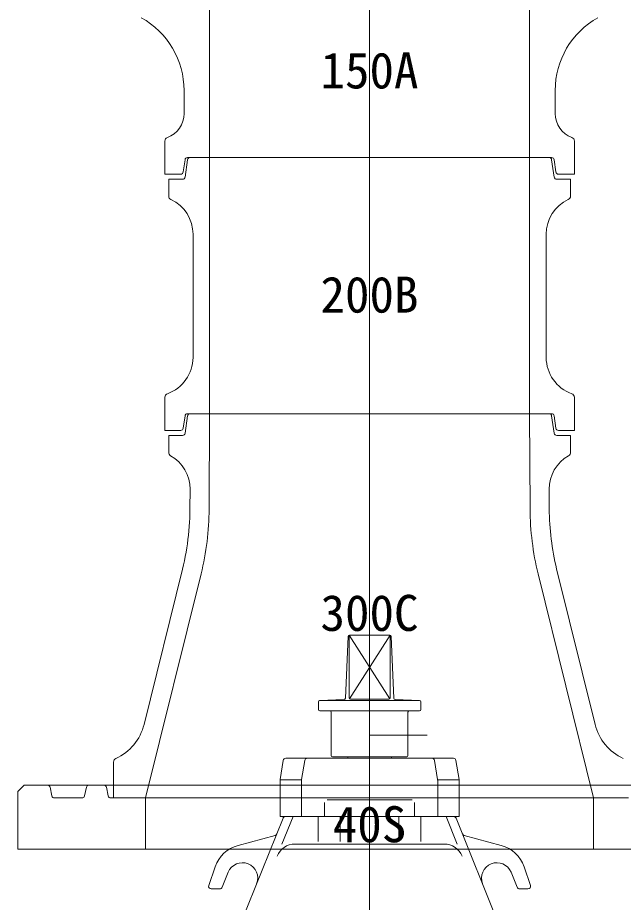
# Model space of a CAD drawing. Units: millimetres, scale not verified. Extents: x -6861 to 6861, y -5221 to 5221.
# Drawn here: x 5748 to 6221, y 1351 to 2042 of the extents above; entities that cross this region are included whole.
import ezdxf
from ezdxf.enums import TextEntityAlignment as Align

# ---------------------------------------------------------------- set-up
doc = ezdxf.new("R2010")
doc.units = ezdxf.units.MM
doc.header["$LTSCALE"] = 20
for name, color, linetype, lineweight in [('0-4_TEMP', 3, 'Continuous', 18), ('0-5_細線', 7, 'Continuous', 18), ('0-6_仕切弁', 7, 'Continuous', 18)]:
    doc.layers.add(name, color=color, linetype=linetype, lineweight=lineweight)
doc.layers.add('0-8_注釈', color=1, linetype='Continuous')
doc.styles.add('ＭＳ ゴシック', font='')
doc.styles.get('ＭＳ ゴシック').set_extended_font_data('MS Gothic')

msp = doc.modelspace()

# ---------------------------------------------------------------- linework, layer by layer
at = {"layer": '0-4_TEMP'}
for p, q in [((6022.8, 2132.35), (6022.8, 1969.35)), ((6022.8, 1982.35), (6022.8, 1869.35)), ((6022.8, 1932.35), (6022.8, 1719.35)), ((6022.8, 1886.16), (6022.8, 1037.32)), ((6022.8, 1772.85), (6022.8, 1472.85)), ((6022.8, 1584.35), (6022.8, 932.85))]:
    msp.add_line(p, q, dxfattribs=at)
at = {"layer": '0-5_細線'}
for p, q in [((5897.8, 2082.35), (5897.8, 1932.35)), ((6147.8, 2082.35), (6147.8, 1932.35)), ((5877.8, 1984.68), (5877.8, 1966.71)), ((6167.8, 1984.68), (6167.8, 1966.71)), ((5862.8, 1945.15), (5862.8, 1932.35)), ((6182.8, 1945.15), (6182.8, 1932.35)), ((5862.8, 1932.35), (5862.8, 1919.35)), ((5878.55, 1930.62), (5877.21, 1921.07)), ((5878.55, 1917.06), (5880.55, 1930.64)), ((5880.54, 1932.35), (6022.8, 1932.35)), ((5882.52, 1932.35), (6163.07, 1932.35)), ((5897.8, 1932.35), (5897.8, 1732.35)), ((6165.06, 1932.35), (6022.8, 1932.35)), ((6147.8, 1932.35), (6147.8, 1732.35)), ((6165.05, 1930.64), (6167.05, 1917.06)), ((6167.04, 1930.62), (6168.38, 1921.07)), ((6182.8, 1932.35), (6182.8, 1919.35)), ((5862.8, 1919.35), (5875.23, 1919.35)), ((5876.57, 1915.35), (5865.8, 1915.35)), ((5865.8, 1902.32), (5865.8, 1915.35)), ((6179.8, 1915.35), (6169.02, 1915.35)), ((6170.36, 1919.35), (6182.8, 1919.35)), ((6179.8, 1915.35), (6179.8, 1902.32)), ((5884.8, 1776.26), (5884.8, 1872.44)), ((6160.8, 1872.44), (6160.8, 1776.26)), ((5862.8, 1719.35), (5862.8, 1745.15)), ((6182.8, 1745.15), (6182.8, 1719.35)), ((5878.55, 1730.62), (5877.21, 1721.07)), ((5878.55, 1717.06), (5880.55, 1730.64)), ((5880.54, 1732.35), (6022.8, 1732.35)), ((5897.43, 1658.01), (5897.8, 1732.35)), ((6165.06, 1732.35), (6022.8, 1732.35)), ((6148.17, 1658.01), (6147.8, 1732.35)), ((6165.05, 1730.64), (6167.05, 1717.06)), ((6167.04, 1730.62), (6168.38, 1721.07)), ((5862.8, 1719.35), (5875.23, 1719.35)), ((5865.8, 1715.35), (5876.57, 1715.35)), ((5865.8, 1715.35), (5865.8, 1702.15)), ((6179.8, 1715.35), (6169.02, 1715.35)), ((6170.36, 1719.35), (6182.8, 1719.35)), ((6179.8, 1715.35), (6179.8, 1702.15)), ((5882.5, 1673.3), (5882.43, 1658.09)), ((6163.18, 1658.05), (6163.1, 1673.31)), ((5876.57, 1611.04), (5846.56, 1489.79)), ((6199.03, 1489.79), (6168.97, 1611.23)), ((5847.8, 1432.35), (5891.13, 1607.43)), ((6197.8, 1432.35), (6154.46, 1607.43)), ((5822.8, 1460.38), (5822.8, 1432.35)), ((5773.12, 1440.74), (5774.48, 1433.95)), ((5800.12, 1433.95), (5801.48, 1440.74)), ((5815.16, 1442.35), (6230.44, 1442.35)), ((5817.12, 1440.74), (5818.48, 1433.95)), ((5776.44, 1432.35), (5798.16, 1432.35)), ((6022.8, 1432.35), (5820.44, 1432.35)), ((5847.8, 1392.35), (5847.8, 1432.35)), ((6022.8, 1432.35), (6225.16, 1432.35)), ((6197.8, 1392.35), (6197.8, 1432.35)), ((5747.8, 1392.35), (6297.8, 1392.35))]:
    msp.add_line(p, q, dxfattribs=at)
for points in [[(5752.8, 1442.35), (5747.8, 1437.35), (5747.8, 1392.35)], [(5752.8, 1442.35), (5815.16, 1442.35), (5803.44, 1442.35)]]:
    msp.add_lwpolyline(points, dxfattribs=at)
for centre, radius, start, end in [((5812.8, 1984.68), 65, 0, 60.968), ((6232.8, 1984.68), 65, 119.032, 180), ((5857.8, 1966.71), 20, 290.354, 0), ((6187.8, 1966.71), 20, 180, 249.646), ((5865.8, 1945.15), 3, 110.354, 180), ((6179.8, 1945.15), 3, 0, 69.646), ((5880.54, 1930.35), 2, 90, 172.001), ((5882.52, 1930.35), 2, 90, 171.634), ((6163.07, 1930.35), 2, 8.366, 90), ((6165.06, 1930.35), 2, 7.999, 90), ((5875.23, 1921.35), 2, 270, 352.001), ((6170.36, 1921.35), 2, 187.999, 270), ((5876.57, 1917.35), 2, 270, 351.633), ((6169.02, 1917.35), 2, 188.367, 270), ((5868.8, 1902.32), 3, 180, 244.897), ((5854.8, 1872.44), 30, 0, 64.897), ((6190.8, 1872.44), 30, 115.103, 180), ((6176.8, 1902.32), 3, 295.103, 0), ((5854.8, 1776.26), 30, 289.471, 0), ((6190.8, 1776.26), 30, 180, 250.529), ((5865.8, 1745.15), 3, 109.47, 179.998), ((6179.8, 1745.15), 3, 0.002, 70.53), ((5880.54, 1730.35), 2, 90, 172.001), ((5882.52, 1730.35), 2, 90, 171.634), ((6163.07, 1730.35), 2, 8.366, 90), ((6165.06, 1730.35), 2, 7.999, 90), ((5875.23, 1721.35), 2, 270, 352.001), ((6170.36, 1721.35), 2, 187.999, 270), ((5876.57, 1717.35), 2, 270, 351.633), ((6169.02, 1717.35), 2, 188.367, 270), ((5868.8, 1702.15), 3, 180, 240.41), ((5852.5, 1673.45), 30, 359.713, 60.41), ((6193.1, 1673.46), 30, 119.608, 180.287), ((6176.8, 1702.15), 3, 299.608, 0), ((5682.43, 1659.09), 200, 346.099, 1.51), ((5682.43, 1659.09), 215, 346.099, 359.713), ((6363.17, 1659.09), 215, 180.287, 193.901), ((6363.17, 1659.05), 200, 180.287, 193.833), ((5807.73, 1499.4), 40, 294.84, 346.099), ((6237.86, 1499.4), 40, 193.901, 245.161), ((5825.8, 1460.38), 3, 114.838, 179.998), ((5771.16, 1440.35), 2, 11.309, 90), ((5803.44, 1440.35), 2, 90, 168.691), ((5815.16, 1440.35), 2, 11.309, 90), ((5776.44, 1434.35), 2, 191.309, 270), ((5798.16, 1434.35), 2, 270, 348.691), ((5820.44, 1434.35), 2, 191.309, 270)]:
    msp.add_arc(centre, radius, start, end, dxfattribs=at)
at = {"layer": '0-6_仕切弁'}
for p, q in [((6003.84, 1510.25), (6006, 1558.39)), ((6006.8, 1559.32), (6038.57, 1509.71)), ((6006.8, 1510.35), (6006.8, 1559.32)), ((6007, 1559.35), (6038.59, 1559.35)), ((6038.8, 1559.32), (6007.03, 1509.71)), ((6038.8, 1510.35), (6038.8, 1559.32)), ((6039.59, 1558.39), (6041.76, 1510.25)), ((5982.8, 1501.35), (5982.8, 1507.35)), ((6002.89, 1509.3), (5983.75, 1508.35)), ((5983.8, 1508.35), (6061.8, 1508.35)), ((6007.8, 1509.35), (6037.8, 1509.35)), ((6042.71, 1509.3), (6061.85, 1508.35)), ((6062.8, 1507.35), (6062.8, 1501.35)), ((5983.8, 1500.35), (6061.8, 1500.35)), ((5992.8, 1499.35), (5992.8, 1465.35)), ((6052.8, 1499.35), (6052.8, 1465.35)), ((6022.8, 1481.35), (6067.8, 1481.35)), ((5993.8, 1464.35), (6051.8, 1464.35)), ((6005.47, 1463.35), (6006.05, 1464.35)), ((6039.55, 1464.35), (6040.12, 1463.35)), ((5955.32, 1461.68), (5952.82, 1446.68)), ((6088.3, 1463.35), (5957.3, 1463.35)), ((5972.13, 1461.68), (5969.63, 1446.68)), ((6073.46, 1461.68), (6075.96, 1446.68)), ((6090.27, 1461.68), (6092.77, 1446.68)), ((5952.8, 1446.51), (5969.6, 1446.51)), ((5952.8, 1417.85), (5952.8, 1446.35)), ((5969.6, 1417.85), (5969.6, 1446.35)), ((6092.79, 1446.51), (6075.99, 1446.51)), ((6075.99, 1417.85), (6075.99, 1446.35)), ((6092.8, 1417.85), (6092.8, 1446.35)), ((5989.64, 1430.85), (6055.95, 1430.85)), ((5987.64, 1428.85), (5987.64, 1417.85)), ((6057.95, 1428.85), (6057.95, 1417.85)), ((5955.15, 1416.49), (5911.45, 1308.22)), ((6092.8, 1417.85), (5952.8, 1417.85)), ((5963.01, 1417.85), (5954.33, 1396.35)), ((5955.3, 1417.85), (5955.3, 1417.23)), ((5982.7, 1417.85), (5982.7, 1398.35)), ((5999.88, 1417.85), (5999.88, 1398.35)), ((6045.71, 1417.85), (6045.71, 1398.35)), ((6062.9, 1417.85), (6062.9, 1398.35)), ((6082.59, 1417.85), (6091.26, 1396.35)), ((6090.3, 1417.85), (6090.3, 1417.23)), ((6090.44, 1416.49), (6134.14, 1308.22)), ((5948.88, 1403.09), (5919.99, 1395.35)), ((6096.71, 1403.09), (6125.6, 1395.35)), ((6081.14, 1396.35), (5964.45, 1396.35)), ((5897.13, 1363.99), (5902.11, 1378.61)), ((6148.47, 1363.99), (6143.49, 1378.61)), ((5907.52, 1362.6), (5912.24, 1374.29)), ((6138.08, 1362.6), (6133.36, 1374.29)), ((5905.66, 1361.35), (5899.02, 1361.35)), ((6139.93, 1361.35), (6146.57, 1361.35))]:
    msp.add_line(p, q, dxfattribs=at)
for centre, radius, start, end in [((6007, 1558.35), 1, 90, 177.423), ((6038.59, 1558.35), 1, 2.577, 90), ((5983.8, 1507.35), 1, 90, 180), ((6002.84, 1510.3), 1, 272.859, 357.423), ((6007.8, 1510.35), 1, 180, 270), ((6037.8, 1510.35), 1, 270, 0), ((6042.75, 1510.3), 1, 182.577, 267.141), ((6061.8, 1507.35), 1, 0, 90), ((5983.8, 1501.35), 1, 180, 270), ((5991.8, 1499.35), 1, 0, 90), ((6053.8, 1499.35), 1, 90, 180), ((6061.8, 1501.35), 1, 270, 0), ((5993.8, 1465.35), 1, 180, 270), ((6051.8, 1465.35), 1, 270, 0), ((5957.3, 1461.35), 2, 90, 170.538), ((5974.1, 1461.35), 2, 90, 170.538), ((6071.49, 1461.35), 2, 9.462, 90), ((6088.3, 1461.35), 2, 9.462, 90), ((5954.8, 1446.35), 2, 170.538, 180), ((5971.6, 1446.35), 2, 170.538, 180), ((6073.99, 1446.35), 2, 0, 9.462), ((6090.8, 1446.35), 2, 0, 9.462), ((5953.3, 1417.23), 2, 338.018, 0), ((5921.43, 1458.74), 53.87, 308.956, 310.618), ((6124.17, 1458.74), 53.87, 229.382, 231.044), ((6092.3, 1417.23), 2, 180, 201.982), ((5948.37, 1405.02), 2, 285, 338.018), ((6097.23, 1405.02), 2, 201.982, 255), ((5926.72, 1370.23), 26, 105, 161.197), ((5964.45, 1381.35), 15, 90, 158.018), ((6081.14, 1381.35), 15, 21.982, 90), ((6118.88, 1370.23), 26, 18.803, 75), ((5923.37, 1369.8), 12, 338.018, 158.018), ((6122.23, 1369.8), 12, 21.982, 201.982), ((5899.02, 1363.35), 2, 161.197, 270), ((5905.66, 1363.35), 2, 270, 338.018), ((6139.93, 1363.35), 2, 201.982, 270), ((6146.57, 1363.35), 2, 270, 18.803)]:
    msp.add_arc(centre, radius, start, end, dxfattribs=at)

# ---------------------------------------------------------------- texts
at = {"layer": '0-8_注釈', "style": 'ＭＳ ゴシック'}
for s, p in [('150A', (5984.4, 1977.81)), ('200B', (5984.4, 1802.81)), ('300C', (5984.4, 1554.31)), ('40S', (5994, 1389.31))]:
    msp.add_text(s, height=28.15, dxfattribs=at).set_placement(p, align=Align.BOTTOM_LEFT)

doc.saveas('drawing.dxf')
